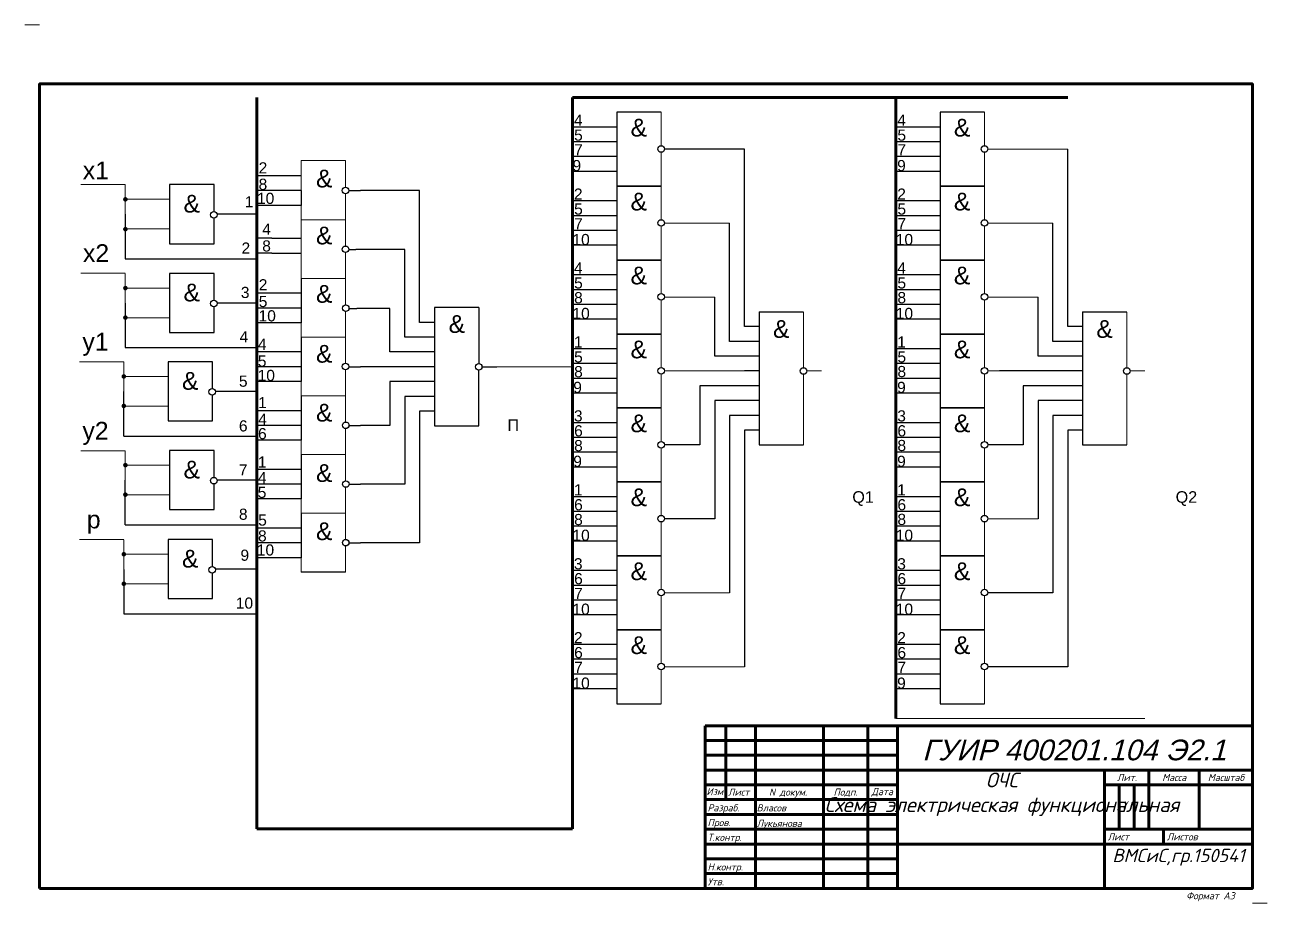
# Model space of a CAD drawing. Header units: millimetres. Extents: x 378 to 3574, y -250 to 1765.
# Drawn here: x 1065 to 1485, y 85 to 382 of the extents above; entities that cross this region are included whole.
import ezdxf
from ezdxf.enums import TextEntityAlignment as Align

# ---------------------------------------------------------------- set-up
doc = ezdxf.new("R2010")
doc.units = ezdxf.units.MM
doc.styles.get("Standard").update_dxf_attribs({"font": 'Arial.ttf'})
doc.styles.add('чер', font='ISOCPEUR.TTF', dxfattribs={"oblique": 15})

msp = doc.modelspace()

# ---------------------------------------------------------------- hatches: boundary and pattern name
at = {"linetype": 'ByBlock', "lineweight": 20, "transparency": 33554551}
h = msp.add_hatch(color=0, dxfattribs=at)
edge = h.paths.add_edge_path()
edge.add_arc((1098.99, 323), 0.773, 0, 360)
at = {"linetype": 'ByBlock', "lineweight": 20}
h = msp.add_hatch(color=0, dxfattribs=at)
edge = h.paths.add_edge_path()
edge.add_arc((1098.99, 312.91), 0.773, 0, 360)
at = {"linetype": 'ByBlock', "lineweight": 20, "transparency": 33554551}
h = msp.add_hatch(color=0, dxfattribs=at)
edge = h.paths.add_edge_path()
edge.add_arc((1098.99, 292.98), 0.773, 0, 360)
h = msp.add_hatch(color=0, dxfattribs=at)
edge = h.paths.add_edge_path()
edge.add_arc((1098.99, 283), 0.773, 0, 360)
h = msp.add_hatch(color=0, dxfattribs=at)
edge = h.paths.add_edge_path()
edge.add_arc((1098.46, 263.11), 0.773, 0, 360)
h = msp.add_hatch(color=0, dxfattribs=at)
edge = h.paths.add_edge_path()
edge.add_arc((1098.46, 253.13), 0.773, 0, 360)
h = msp.add_hatch(color=0, dxfattribs=at)
edge = h.paths.add_edge_path()
edge.add_arc((1098.99, 233.11), 0.773, 0, 360)
h = msp.add_hatch(color=0, dxfattribs=at)
edge = h.paths.add_edge_path()
edge.add_arc((1098.99, 223.13), 0.773, 0, 360)
h = msp.add_hatch(color=0, dxfattribs=at)
edge = h.paths.add_edge_path()
edge.add_arc((1098.46, 202.98), 0.773, 0, 360)
h = msp.add_hatch(color=0, dxfattribs=at)
edge = h.paths.add_edge_path()
edge.add_arc((1098.46, 193), 0.773, 0, 360)

# ---------------------------------------------------------------- linework, layer by layer
at = {"color": 0, "linetype": 'ByBlock', "lineweight": 20, "transparency": 33554551}
for p, q in [((1070, 382), (1065, 382)), ((1280.16, 352.45), (1280.16, 341.06)), ((1389.47, 352.45), (1389.47, 341.06)), ((1158.43, 316.09), (1158.43, 336.09)), ((1158.43, 336.09), (1173.43, 336.09)), ((1173.43, 336.09), (1173.43, 327.07)), ((1280.16, 327.45), (1280.16, 338.89)), ((1389.47, 327.45), (1389.47, 338.89)), ((1417.56, 339.95), (1390.58, 339.95)), ((1088.96, 328), (1083.96, 328)), ((1098.96, 328), (1088.96, 328)), ((1098.96, 318), (1098.96, 328)), ((1113.96, 328), (1113.96, 323)), ((1173.43, 324.84), (1173.43, 316.09)), ((1280.16, 327.45), (1280.16, 316.06)), ((1389.47, 327.45), (1389.47, 316.06)), ((1113.96, 323), (1098.96, 323)), ((1113.96, 323), (1113.96, 313)), ((1158.43, 316.09), (1173.43, 316.09)), ((1158.43, 316.09), (1158.43, 296.23)), ((1173.43, 316.09), (1173.43, 316.09)), ((1173.43, 316.09), (1173.44, 307.21)), ((1113.96, 313), (1098.96, 313)), ((1280.16, 302.45), (1280.16, 313.89)), ((1303.25, 314.95), (1281.27, 314.95)), ((1389.47, 302.45), (1389.47, 313.89)), ((1412.56, 314.95), (1390.58, 314.95)), ((1173.43, 296.23), (1173.43, 304.98)), ((1280.16, 302.45), (1280.16, 291.06)), ((1389.47, 302.45), (1389.47, 291.06)), ((1088.96, 298), (1083.96, 298)), ((1098.96, 298), (1088.96, 298)), ((1098.96, 287.88), (1098.96, 297.88)), ((1113.96, 297.97), (1113.96, 292.97)), ((1158.43, 296.23), (1173.43, 296.23)), ((1173.43, 296.23), (1173.43, 287.3)), ((1113.96, 292.97), (1098.96, 292.97)), ((1113.96, 292.97), (1113.96, 282.97)), ((1298.25, 289.95), (1281.27, 289.95)), ((1407.56, 289.95), (1390.58, 289.95)), ((1280.16, 277.45), (1280.16, 288.89)), ((1389.47, 277.45), (1389.47, 288.89)), ((1113.96, 282.97), (1098.96, 282.97)), ((1173.43, 276.38), (1173.43, 285.08)), ((1328.25, 284.84), (1328.25, 266.07)), ((1437.56, 284.84), (1437.56, 266.07)), ((1158.43, 276.38), (1158.43, 281.23)), ((1280.16, 277.45), (1280.16, 266.06)), ((1389.47, 277.45), (1389.47, 266.06)), ((1173.43, 276.38), (1158.43, 276.38)), ((1173.43, 276.38), (1173.43, 267.61)), ((1088.43, 268), (1083.43, 268)), ((1098.43, 268), (1088.43, 268)), ((1098.43, 258), (1098.43, 268)), ((1113.43, 268.1), (1113.43, 263.1)), ((1173.43, 256.53), (1173.43, 265.38)), ((1224.56, 266.38), (1250.13, 266.38)), ((1308.25, 264.95), (1281.27, 264.95)), ((1308.25, 264.95), (1308.25, 264.95)), ((1329.36, 264.95), (1334.36, 264.95)), ((1394.47, 264.95), (1390.58, 264.95)), ((1438.67, 264.95), (1443.67, 264.95)), ((1113.43, 263.1), (1098.43, 263.1)), ((1113.43, 263.1), (1113.43, 253.1)), ((1158.43, 261.38), (1158.43, 256.53)), ((1280.16, 252.45), (1280.16, 263.89)), ((1328.25, 239.95), (1328.25, 263.84)), ((1389.47, 252.45), (1389.47, 263.89)), ((1437.56, 239.95), (1437.56, 263.84)), ((1158.43, 256.53), (1173.43, 256.53)), ((1173.43, 256.53), (1173.43, 247.69)), ((1113.43, 253.1), (1098.43, 253.1)), ((1280.16, 252.45), (1280.16, 241.06)), ((1389.47, 252.45), (1389.47, 241.06)), ((1173.43, 236.67), (1173.43, 245.46)), ((1158.43, 241.53), (1158.43, 236.67)), ((1088.96, 238), (1083.96, 238)), ((1098.96, 238), (1088.96, 238)), ((1098.96, 228), (1098.96, 238)), ((1113.96, 238.1), (1113.96, 233.1)), ((1158.43, 236.67), (1173.43, 236.67)), ((1173.43, 236.67), (1173.43, 227.83)), ((1280.16, 227.45), (1280.16, 238.89)), ((1389.47, 227.45), (1389.47, 238.89)), ((1113.96, 233.1), (1098.96, 233.1)), ((1113.96, 233.1), (1113.96, 223.1)), ((1280.16, 227.45), (1280.16, 216.06)), ((1389.47, 227.45), (1389.47, 216.06)), ((1113.96, 223.1), (1098.96, 223.1)), ((1173.43, 216.82), (1173.43, 225.61)), ((1158.43, 221.67), (1158.43, 216.82)), ((1158.43, 216.82), (1173.43, 216.82)), ((1173.43, 216.82), (1173.43, 208.02)), ((1407.56, 214.95), (1390.58, 214.95)), ((1280.16, 202.45), (1280.16, 213.89)), ((1389.47, 202.45), (1389.47, 213.89)), ((1088.43, 208), (1083.43, 208)), ((1098.43, 208), (1088.43, 208)), ((1098.43, 197.88), (1098.43, 207.88)), ((1113.43, 207.97), (1113.43, 202.97)), ((1113.43, 202.97), (1098.43, 202.97)), ((1113.43, 202.97), (1113.43, 192.97)), ((1158.43, 201.82), (1158.43, 196.97)), ((1173.43, 196.97), (1173.43, 205.79)), ((1280.16, 202.45), (1280.16, 191.06)), ((1389.47, 202.45), (1389.47, 191.06)), ((1113.43, 192.97), (1098.43, 192.97)), ((1303.25, 189.95), (1281.27, 189.95)), ((1280.16, 177.45), (1280.16, 188.89)), ((1389.47, 177.45), (1389.47, 188.89)), ((1280.16, 177.45), (1280.16, 166.06)), ((1389.47, 177.45), (1389.47, 166.06)), ((1280.16, 152.45), (1280.16, 163.89)), ((1308.25, 164.95), (1281.27, 164.95)), ((1389.47, 152.45), (1389.47, 163.89)), ((1359.44, 147.45), (1443.67, 147.45)), ((1480, 85), (1485, 85))]:
    msp.add_line(p, q, dxfattribs=at)
at = {"color": 0, "linetype": 'ByBlock', "lineweight": 60, "transparency": 33554551}
for p, q in [((1143.43, 355.44), (1143.43, 357.45)), ((1265.28, 357.45), (1250.11, 357.45))]:
    msp.add_line(p, q, dxfattribs=at)
at = {"color": 0, "linetype": 'ByBlock', "lineweight": 60}
for p, q in [((1250.13, 157.45), (1250.11, 357.45)), ((1265.28, 357.45), (1417.56, 357.45)), ((1265.28, 357.45), (1283.57, 357.45)), ((1359.44, 157.45), (1359.42, 357.45)), ((1143.43, 348), (1143.43, 355.44)), ((1143.43, 348), (1143.43, 161.15)), ((1143.43, 161.15), (1143.43, 110.15)), ((1250.14, 110.15), (1250.14, 157.45)), ((1359.44, 157.45), (1359.44, 147.45)), ((1295, 145), (1480, 145)), ((1295, 145), (1295, 90)), ((1302, 120), (1302, 145)), ((1312, 145), (1312, 90)), ((1335, 90), (1335, 145)), ((1350, 145), (1350, 90)), ((1360, 90), (1360, 145)), ((1295, 140), (1360, 140)), ((1360, 135), (1295, 135)), ((1295, 130), (1360, 130)), ((1480, 130), (1360, 130)), ((1430, 130), (1430, 90)), ((1445, 130), (1445, 110)), ((1462, 110), (1462, 130)), ((1360, 125), (1295, 125)), ((1430, 125), (1480, 125)), ((1435, 110), (1435, 125)), ((1440, 125), (1440, 110)), ((1295, 120), (1360, 120)), ((1360, 115), (1295, 115)), ((1143.43, 110.15), (1245.14, 110.15)), ((1245.14, 110.15), (1250.14, 110.15)), ((1295, 110), (1360, 110)), ((1480, 110), (1430, 110)), ((1450, 105), (1450, 110)), ((1360, 105), (1295, 105)), ((1360, 105), (1480, 105)), ((1295, 100), (1360, 100)), ((1360, 95), (1295, 95)), ((1480, 90), (1295, 90))]:
    msp.add_line(p, q, dxfattribs=at)
at = {"color": 0, "linetype": 'ByBlock', "lineweight": -2}
for p, q in [((1393.33, 357.45), (1411.61, 357.45)), ((1265.16, 352.45), (1265.11, 347.45)), ((1265.16, 352.45), (1265.16, 327.45)), ((1280.16, 352.45), (1265.16, 352.45)), ((1374.47, 352.45), (1374.42, 347.45)), ((1374.47, 352.45), (1374.47, 327.45)), ((1389.47, 352.45), (1374.47, 352.45)), ((1265.11, 347.45), (1250.11, 347.45)), ((1265.11, 347.45), (1265.13, 342.45)), ((1265.16, 347.45), (1265.16, 342.45)), ((1374.42, 347.45), (1359.42, 347.45)), ((1374.42, 347.45), (1374.44, 342.45)), ((1374.47, 347.45), (1374.47, 342.45)), ((1265.13, 342.45), (1250.13, 342.45)), ((1265.13, 342.45), (1265.13, 337.45)), ((1265.16, 342.45), (1265.16, 337.45)), ((1374.44, 342.45), (1359.44, 342.45)), ((1374.44, 342.45), (1374.44, 337.45)), ((1374.47, 342.45), (1374.47, 337.45)), ((1265.13, 337.45), (1250.13, 337.45)), ((1265.13, 337.45), (1265.13, 332.45)), ((1265.16, 337.45), (1265.16, 332.45)), ((1308.25, 339.95), (1281.27, 339.95)), ((1308.25, 279.95), (1308.25, 339.95)), ((1374.44, 337.45), (1359.44, 337.45)), ((1374.44, 337.45), (1374.44, 332.45)), ((1374.47, 337.45), (1374.47, 332.45)), ((1417.56, 279.95), (1417.56, 339.95)), ((1265.13, 332.45), (1250.13, 332.45)), ((1374.44, 332.45), (1359.44, 332.45)), ((1158.43, 330.94), (1143.43, 330.94)), ((1148.51, 325.94), (1143.43, 325.94)), ((1158.43, 325.94), (1148.51, 325.94)), ((1158.43, 325.94), (1158.43, 320.94)), ((1174.55, 325.94), (1178.43, 325.94)), ((1198.44, 325.94), (1178.43, 325.94)), ((1198.44, 281.38), (1198.44, 325.94)), ((1265.16, 327.45), (1265.11, 322.45)), ((1265.16, 327.45), (1280.16, 327.45)), ((1280.16, 327.45), (1265.16, 327.45)), ((1265.16, 327.45), (1265.16, 302.45)), ((1280.16, 327.45), (1265.16, 327.45)), ((1374.47, 327.45), (1374.42, 322.45)), ((1374.47, 327.45), (1389.47, 327.45)), ((1389.47, 327.45), (1374.47, 327.45)), ((1374.47, 327.45), (1374.47, 302.45)), ((1389.47, 327.45), (1374.47, 327.45)), ((1148.51, 320.94), (1143.43, 320.94)), ((1158.43, 320.94), (1148.51, 320.94)), ((1265.11, 322.45), (1250.11, 322.45)), ((1265.11, 322.45), (1265.13, 317.45)), ((1265.16, 322.45), (1265.16, 317.45)), ((1374.42, 322.45), (1359.42, 322.45)), ((1374.42, 322.45), (1374.44, 317.45)), ((1374.47, 322.45), (1374.47, 317.45)), ((1130.13, 318.04), (1143.43, 318.04)), ((1265.13, 317.45), (1250.13, 317.45)), ((1265.13, 317.45), (1265.13, 312.45)), ((1265.16, 317.45), (1265.16, 312.45)), ((1374.44, 317.45), (1359.44, 317.45)), ((1374.44, 317.45), (1374.44, 312.45)), ((1374.47, 317.45), (1374.47, 312.45)), ((1265.13, 312.45), (1250.13, 312.45)), ((1265.13, 312.45), (1265.13, 307.45)), ((1265.16, 312.45), (1265.16, 307.45)), ((1303.25, 274.95), (1303.25, 314.95)), ((1374.44, 312.45), (1359.44, 312.45)), ((1374.44, 312.45), (1374.44, 307.45)), ((1374.47, 312.45), (1374.47, 307.45)), ((1412.56, 274.95), (1412.56, 314.95)), ((1148.51, 309.83), (1143.43, 309.83)), ((1265.13, 307.45), (1250.13, 307.45)), ((1374.44, 307.45), (1359.44, 307.45)), ((1098.96, 302.88), (1143.43, 302.88)), ((1148.51, 304.83), (1143.43, 304.83)), ((1174.55, 306.03), (1176.93, 306.03)), ((1193.44, 306.03), (1176.93, 306.03)), ((1193.44, 276.38), (1193.44, 306.03)), ((1265.16, 302.45), (1265.11, 297.45)), ((1265.16, 302.45), (1280.16, 302.45)), ((1280.16, 302.45), (1265.16, 302.45)), ((1265.16, 302.45), (1265.16, 277.45)), ((1280.16, 302.45), (1265.16, 302.45)), ((1374.47, 302.45), (1374.42, 297.45)), ((1374.47, 302.45), (1389.47, 302.45)), ((1389.47, 302.45), (1374.47, 302.45)), ((1374.47, 302.45), (1374.47, 277.45)), ((1389.47, 302.45), (1374.47, 302.45)), ((1158.43, 296.23), (1158.43, 291.23)), ((1265.11, 297.45), (1250.11, 297.45)), ((1265.11, 297.45), (1265.13, 292.45)), ((1265.16, 297.45), (1265.16, 292.45)), ((1374.42, 297.45), (1359.42, 297.45)), ((1374.42, 297.45), (1374.44, 292.45)), ((1374.47, 297.45), (1374.47, 292.45)), ((1148.51, 291.23), (1143.43, 291.23)), ((1158.43, 291.23), (1148.51, 291.23)), ((1158.43, 291.23), (1158.43, 286.23)), ((1158.43, 291.23), (1158.43, 286.23)), ((1265.13, 292.45), (1250.13, 292.45)), ((1265.13, 292.45), (1265.13, 287.45)), ((1265.16, 292.45), (1265.16, 287.45)), ((1298.25, 269.95), (1298.25, 289.95)), ((1374.44, 292.45), (1359.44, 292.45)), ((1374.44, 292.45), (1374.44, 287.45)), ((1374.47, 292.45), (1374.47, 287.45)), ((1407.56, 269.95), (1407.56, 289.95)), ((1148.51, 286.23), (1143.43, 286.23)), ((1158.43, 286.23), (1148.51, 286.23)), ((1158.43, 286.23), (1158.43, 281.23)), ((1174.59, 286.1), (1177.28, 286.1)), ((1188.44, 286.1), (1177.28, 286.1)), ((1188.44, 271.38), (1188.44, 286.1)), ((1203.44, 286.38), (1203.44, 246.38)), ((1218.44, 286.38), (1203.44, 286.38)), ((1203.44, 286.38), (1203.44, 281.38)), ((1218.44, 286.38), (1218.44, 267.5)), ((1265.13, 287.45), (1250.13, 287.45)), ((1265.13, 287.45), (1265.13, 282.45)), ((1265.16, 287.45), (1265.16, 282.45)), ((1374.44, 287.45), (1359.44, 287.45)), ((1374.44, 287.45), (1374.44, 282.45)), ((1374.47, 287.45), (1374.47, 282.45)), ((1265.13, 282.45), (1250.13, 282.45)), ((1313.25, 284.95), (1313.25, 239.95)), ((1313.25, 284.95), (1313.25, 279.95)), ((1328.25, 284.84), (1313.25, 284.84)), ((1374.44, 282.45), (1359.44, 282.45)), ((1422.56, 284.95), (1422.56, 239.95)), ((1422.56, 284.95), (1422.56, 279.95)), ((1437.56, 284.84), (1422.56, 284.84)), ((1148.51, 281.23), (1143.43, 281.23)), ((1158.43, 281.23), (1148.51, 281.23)), ((1203.44, 281.38), (1198.44, 281.38)), ((1203.44, 281.38), (1203.44, 276.38)), ((1265.16, 277.45), (1265.11, 272.45)), ((1265.16, 277.45), (1280.16, 277.45)), ((1280.16, 277.45), (1265.16, 277.45)), ((1265.16, 277.45), (1265.16, 252.45)), ((1280.16, 277.45), (1265.16, 277.45)), ((1313.25, 279.95), (1308.25, 279.95)), ((1313.25, 279.95), (1313.25, 274.95)), ((1374.47, 277.45), (1374.42, 272.45)), ((1374.47, 277.45), (1389.47, 277.45)), ((1389.47, 277.45), (1374.47, 277.45)), ((1374.47, 277.45), (1374.47, 252.45)), ((1389.47, 277.45), (1374.47, 277.45)), ((1422.56, 279.95), (1417.56, 279.95)), ((1422.56, 279.95), (1422.56, 274.95)), ((1158.43, 276.38), (1158.43, 271.38)), ((1198.44, 276.38), (1193.44, 276.38)), ((1203.44, 276.38), (1198.44, 276.38)), ((1203.44, 276.38), (1203.44, 271.38)), ((1308.25, 274.95), (1303.25, 274.95)), ((1313.25, 274.95), (1308.25, 274.95)), ((1313.25, 274.95), (1313.25, 269.95)), ((1417.56, 274.95), (1412.56, 274.95)), ((1422.56, 274.95), (1417.56, 274.95)), ((1422.56, 274.95), (1422.56, 269.95)), ((1098.96, 272.88), (1143.43, 272.88)), ((1148.51, 271.39), (1143.43, 271.39)), ((1158.43, 271.38), (1148.51, 271.39)), ((1158.43, 271.38), (1158.43, 266.38)), ((1198.44, 271.38), (1188.44, 271.38)), ((1203.44, 271.38), (1198.44, 271.38)), ((1203.44, 271.38), (1203.44, 266.38)), ((1265.11, 272.45), (1250.11, 272.45)), ((1265.11, 272.45), (1265.13, 267.45)), ((1265.16, 272.45), (1265.16, 267.45)), ((1308.25, 269.95), (1298.25, 269.95)), ((1313.25, 269.95), (1308.25, 269.95)), ((1313.25, 269.95), (1313.25, 264.95)), ((1313.25, 269.95), (1313.25, 264.95)), ((1374.42, 272.45), (1359.42, 272.45)), ((1374.42, 272.45), (1374.44, 267.45)), ((1374.47, 272.45), (1374.47, 267.45)), ((1417.56, 269.95), (1407.56, 269.95)), ((1422.56, 269.95), (1417.56, 269.95)), ((1422.56, 269.95), (1422.56, 264.95)), ((1422.56, 269.95), (1422.56, 264.95)), ((1148.51, 266.38), (1143.43, 266.38)), ((1158.43, 266.38), (1148.51, 266.38)), ((1158.43, 266.38), (1158.43, 261.38)), ((1174.54, 266.38), (1178.43, 266.38)), ((1198.43, 266.38), (1178.43, 266.38)), ((1203.44, 266.38), (1198.43, 266.38)), ((1203.44, 266.38), (1203.44, 261.38)), ((1203.44, 266.38), (1203.44, 266.38)), ((1203.44, 266.38), (1203.44, 261.38)), ((1218.44, 246.38), (1218.44, 265.27)), ((1219.56, 266.38), (1224.56, 266.38)), ((1265.13, 267.45), (1250.13, 267.45)), ((1265.13, 267.45), (1265.13, 262.45)), ((1265.16, 267.45), (1265.16, 262.45)), ((1313.25, 264.95), (1308.25, 264.95)), ((1313.25, 264.95), (1313.25, 259.95)), ((1374.44, 267.45), (1359.44, 267.45)), ((1374.44, 267.45), (1374.44, 262.45)), ((1374.47, 267.45), (1374.47, 262.45)), ((1417.56, 264.95), (1394.47, 264.95)), ((1422.56, 264.95), (1417.56, 264.95)), ((1422.56, 264.95), (1422.56, 259.95)), ((1148.51, 261.38), (1143.43, 261.38)), ((1158.43, 261.38), (1148.51, 261.38)), ((1198.44, 261.38), (1188.44, 261.38)), ((1188.44, 261.38), (1188.44, 246.53)), ((1203.44, 261.38), (1198.44, 261.38)), ((1203.44, 261.38), (1203.44, 256.38)), ((1265.13, 262.45), (1250.13, 262.45)), ((1265.13, 262.45), (1265.13, 257.45)), ((1265.16, 262.45), (1265.16, 257.45)), ((1374.44, 262.45), (1359.44, 262.45)), ((1374.44, 262.45), (1374.44, 257.45)), ((1374.47, 262.45), (1374.47, 257.45)), ((1158.43, 256.53), (1158.43, 251.53)), ((1198.44, 256.38), (1193.44, 256.38)), ((1193.44, 256.38), (1193.44, 226.67)), ((1203.44, 256.38), (1198.44, 256.38)), ((1203.44, 256.38), (1203.44, 251.38)), ((1265.13, 257.45), (1250.13, 257.45)), ((1308.25, 259.95), (1293.25, 259.95)), ((1293.25, 259.95), (1293.25, 239.95)), ((1313.25, 259.95), (1308.25, 259.95)), ((1313.25, 259.95), (1313.25, 254.95)), ((1313.25, 259.95), (1313.25, 254.95)), ((1374.44, 257.45), (1359.44, 257.45)), ((1417.56, 259.95), (1402.56, 259.95)), ((1402.56, 259.95), (1402.56, 239.95)), ((1422.56, 259.95), (1417.56, 259.95)), ((1422.56, 259.95), (1422.56, 254.95)), ((1422.56, 259.95), (1422.56, 254.95)), ((1265.16, 252.45), (1265.11, 247.45)), ((1265.16, 252.45), (1280.16, 252.45)), ((1280.16, 252.45), (1265.16, 252.45)), ((1265.16, 252.45), (1265.16, 227.45)), ((1280.16, 252.45), (1265.16, 252.45)), ((1308.25, 254.95), (1298.25, 254.95)), ((1298.25, 254.95), (1298.25, 214.95)), ((1313.25, 254.95), (1308.25, 254.95)), ((1313.25, 254.95), (1313.25, 249.95)), ((1374.47, 252.45), (1374.42, 247.45)), ((1374.47, 252.45), (1389.47, 252.45)), ((1389.47, 252.45), (1374.47, 252.45)), ((1374.47, 252.45), (1374.47, 227.45)), ((1389.47, 252.45), (1374.47, 252.45)), ((1417.56, 254.95), (1407.56, 254.95)), ((1407.56, 254.95), (1407.56, 214.95)), ((1422.56, 254.95), (1417.56, 254.95)), ((1422.56, 254.95), (1422.56, 249.95)), ((1148.51, 251.53), (1143.43, 251.53)), ((1158.43, 251.53), (1148.51, 251.53)), ((1158.43, 251.53), (1158.43, 246.53)), ((1203.44, 251.38), (1198.44, 251.38)), ((1198.44, 251.38), (1198.44, 206.82)), ((1308.25, 249.95), (1303.25, 249.95)), ((1303.25, 249.95), (1303.25, 189.95)), ((1313.25, 249.95), (1308.25, 249.95)), ((1313.25, 249.95), (1313.25, 244.95)), ((1417.56, 249.95), (1412.56, 249.95)), ((1412.56, 249.95), (1412.56, 189.95)), ((1422.56, 249.95), (1417.56, 249.95)), ((1422.56, 249.95), (1422.56, 244.95)), ((1148.51, 246.53), (1143.43, 246.53)), ((1158.43, 246.53), (1148.51, 246.53)), ((1158.43, 246.53), (1158.43, 241.53)), ((1158.43, 246.53), (1158.43, 241.53)), ((1174.59, 246.53), (1178.43, 246.53)), ((1188.44, 246.53), (1178.43, 246.53)), ((1203.44, 246.38), (1218.44, 246.38)), ((1265.11, 247.45), (1250.11, 247.45)), ((1265.11, 247.45), (1265.13, 242.45)), ((1265.16, 247.45), (1265.16, 242.45)), ((1313.25, 244.95), (1308.25, 244.95)), ((1308.25, 244.95), (1308.25, 164.95)), ((1313.25, 244.95), (1313.25, 239.95)), ((1374.42, 247.45), (1359.42, 247.45)), ((1374.42, 247.45), (1374.44, 242.45)), ((1374.47, 247.45), (1374.47, 242.45)), ((1422.56, 244.95), (1417.56, 244.95)), ((1417.56, 244.95), (1417.56, 164.95)), ((1422.56, 244.95), (1422.56, 239.95)), ((1098.43, 242.88), (1143.43, 242.88)), ((1148.51, 241.53), (1143.43, 241.53)), ((1158.43, 241.53), (1148.51, 241.53)), ((1265.13, 242.45), (1250.13, 242.45)), ((1265.13, 242.45), (1265.13, 237.45)), ((1265.16, 242.45), (1265.16, 237.45)), ((1293.25, 239.95), (1281.27, 239.95)), ((1313.25, 239.95), (1328.25, 239.95)), ((1374.44, 242.45), (1359.44, 242.45)), ((1374.44, 242.45), (1374.44, 237.45)), ((1374.47, 242.45), (1374.47, 237.45)), ((1402.56, 239.95), (1390.58, 239.95)), ((1422.56, 239.95), (1437.56, 239.95)), ((1158.43, 236.67), (1158.43, 231.67)), ((1265.13, 237.45), (1250.13, 237.45)), ((1265.13, 237.45), (1265.13, 232.45)), ((1265.16, 237.45), (1265.16, 232.45)), ((1374.44, 237.45), (1359.44, 237.45)), ((1374.44, 237.45), (1374.44, 232.45)), ((1374.47, 237.45), (1374.47, 232.45)), ((1148.51, 231.67), (1143.43, 231.67)), ((1158.43, 231.67), (1148.51, 231.67)), ((1158.43, 231.67), (1158.43, 226.67)), ((1265.13, 232.45), (1250.13, 232.45)), ((1374.44, 232.45), (1359.44, 232.45)), ((1265.16, 227.45), (1265.11, 222.45)), ((1265.16, 227.45), (1280.16, 227.45)), ((1280.16, 227.45), (1265.16, 227.45)), ((1265.16, 227.45), (1265.16, 202.45)), ((1280.16, 227.45), (1265.16, 227.45)), ((1374.47, 227.45), (1374.42, 222.45)), ((1374.47, 227.45), (1389.47, 227.45)), ((1389.47, 227.45), (1374.47, 227.45)), ((1374.47, 227.45), (1374.47, 202.45)), ((1389.47, 227.45), (1374.47, 227.45)), ((1148.51, 226.67), (1143.43, 226.67)), ((1158.43, 226.67), (1148.51, 226.67)), ((1158.43, 226.67), (1158.43, 221.67)), ((1174.61, 226.67), (1178.43, 226.67)), ((1193.44, 226.67), (1178.43, 226.67)), ((1148.51, 221.67), (1143.43, 221.67)), ((1158.43, 221.67), (1148.51, 221.67)), ((1265.11, 222.45), (1250.11, 222.45)), ((1265.11, 222.45), (1265.13, 217.45)), ((1265.16, 222.45), (1265.16, 217.45)), ((1374.42, 222.45), (1359.42, 222.45)), ((1374.42, 222.45), (1374.44, 217.45)), ((1374.47, 222.45), (1374.47, 217.45)), ((1158.43, 216.82), (1158.43, 211.82)), ((1265.13, 217.45), (1250.13, 217.45)), ((1265.13, 217.45), (1265.13, 212.45)), ((1265.16, 217.45), (1265.16, 212.45)), ((1298.25, 214.95), (1281.27, 214.95)), ((1374.44, 217.45), (1359.44, 217.45)), ((1374.44, 217.45), (1374.44, 212.45)), ((1374.47, 217.45), (1374.47, 212.45)), ((1098.96, 212.88), (1143.43, 212.88)), ((1148.51, 211.82), (1143.43, 211.82)), ((1158.43, 211.82), (1148.51, 211.82)), ((1158.43, 211.82), (1158.43, 206.82)), ((1265.13, 212.45), (1250.13, 212.45)), ((1265.13, 212.45), (1265.13, 207.45)), ((1265.16, 212.45), (1265.16, 207.45)), ((1374.44, 212.45), (1359.44, 212.45)), ((1374.44, 212.45), (1374.44, 207.45)), ((1374.47, 212.45), (1374.47, 207.45)), ((1148.51, 206.82), (1143.43, 206.82)), ((1158.43, 206.82), (1148.51, 206.82)), ((1158.43, 206.82), (1158.43, 201.82)), ((1174.59, 206.82), (1178.43, 206.82)), ((1198.44, 206.82), (1178.43, 206.82)), ((1265.13, 207.45), (1250.13, 207.45)), ((1374.44, 207.45), (1359.44, 207.45)), ((1148.51, 201.82), (1143.43, 201.82)), ((1158.43, 201.82), (1148.51, 201.82)), ((1265.16, 202.45), (1265.11, 197.45)), ((1265.16, 202.45), (1280.16, 202.45)), ((1280.16, 202.45), (1265.16, 202.45)), ((1265.16, 202.45), (1265.16, 177.45)), ((1280.16, 202.45), (1265.16, 202.45)), ((1374.47, 202.45), (1374.42, 197.45)), ((1374.47, 202.45), (1389.47, 202.45)), ((1389.47, 202.45), (1374.47, 202.45)), ((1374.47, 202.45), (1374.47, 177.45)), ((1389.47, 202.45), (1374.47, 202.45)), ((1265.11, 197.45), (1250.11, 197.45)), ((1265.11, 197.45), (1265.13, 192.45)), ((1265.16, 197.45), (1265.16, 192.45)), ((1374.42, 197.45), (1359.42, 197.45)), ((1374.42, 197.45), (1374.44, 192.45)), ((1374.47, 197.45), (1374.47, 192.45)), ((1173.43, 196.97), (1158.43, 196.97)), ((1265.13, 192.45), (1250.13, 192.45)), ((1265.13, 192.45), (1265.13, 187.45)), ((1265.16, 192.45), (1265.16, 187.45)), ((1374.44, 192.45), (1359.44, 192.45)), ((1374.44, 192.45), (1374.44, 187.45)), ((1374.47, 192.45), (1374.47, 187.45)), ((1412.56, 189.95), (1390.58, 189.95)), ((1265.13, 187.45), (1250.13, 187.45)), ((1265.16, 187.45), (1265.16, 182.45)), ((1374.44, 187.45), (1359.44, 187.45)), ((1374.47, 187.45), (1374.47, 182.45)), ((1098.43, 182.88), (1143.43, 182.88)), ((1265.13, 182.45), (1250.13, 182.45)), ((1374.44, 182.45), (1359.44, 182.45)), ((1265.16, 177.45), (1265.11, 172.45)), ((1265.16, 177.45), (1280.16, 177.45)), ((1280.16, 177.45), (1265.16, 177.45)), ((1265.16, 177.45), (1265.16, 152.45)), ((1280.16, 177.45), (1265.16, 177.45)), ((1374.47, 177.45), (1374.42, 172.45)), ((1374.47, 177.45), (1389.47, 177.45)), ((1389.47, 177.45), (1374.47, 177.45)), ((1374.47, 177.45), (1374.47, 152.45)), ((1389.47, 177.45), (1374.47, 177.45)), ((1265.11, 172.45), (1250.11, 172.45)), ((1265.11, 172.45), (1265.13, 167.45)), ((1265.16, 172.45), (1265.16, 167.45)), ((1374.42, 172.45), (1359.42, 172.45)), ((1374.42, 172.45), (1374.44, 167.45)), ((1374.47, 172.45), (1374.47, 167.45)), ((1265.13, 167.45), (1250.13, 167.45)), ((1265.13, 167.45), (1265.13, 162.45)), ((1265.16, 167.45), (1265.16, 162.45)), ((1374.44, 167.45), (1359.44, 167.45)), ((1374.44, 167.45), (1374.44, 162.45)), ((1374.47, 167.45), (1374.47, 162.45)), ((1417.56, 164.95), (1390.58, 164.95)), ((1265.13, 162.45), (1250.13, 162.45)), ((1265.13, 162.45), (1265.13, 157.45)), ((1265.16, 162.45), (1265.16, 157.45)), ((1374.44, 162.45), (1359.44, 162.45)), ((1374.44, 162.45), (1374.44, 157.45)), ((1374.47, 162.45), (1374.47, 157.45)), ((1265.13, 157.45), (1250.13, 157.45)), ((1374.44, 157.45), (1359.44, 157.45)), ((1265.16, 152.45), (1280.16, 152.45)), ((1374.47, 152.45), (1389.47, 152.45))]:
    msp.add_line(p, q, dxfattribs=at)
at = {"color": 0, "linetype": 'ByBlock'}
for p, q in [((1128.96, 328), (1113.96, 328)), ((1113.96, 328), (1113.96, 318)), ((1128.96, 318.89), (1128.96, 328)), ((1098.96, 318), (1098.96, 302.88)), ((1113.96, 318), (1113.96, 308)), ((1128.96, 308), (1128.96, 316.66)), ((1113.96, 308), (1128.96, 308)), ((1148.51, 309.83), (1158.37, 309.83)), ((1148.51, 304.83), (1158.37, 304.83)), ((1098.96, 287.88), (1098.96, 272.88)), ((1098.43, 242.88), (1098.43, 258)), ((1098.96, 212.88), (1098.96, 228)), ((1098.43, 197.88), (1098.43, 182.88))]:
    msp.add_line(p, q, dxfattribs=at)
at = {"color": 0, "linetype": 'ByBlock', "transparency": 33554551}
for p, q in [((1128.96, 297.97), (1113.96, 297.97)), ((1113.96, 297.97), (1113.96, 287.97)), ((1128.96, 288.86), (1128.96, 297.97)), ((1113.96, 287.97), (1113.96, 277.97)), ((1128.96, 277.97), (1128.96, 286.63)), ((1113.96, 277.97), (1128.96, 277.97)), ((1128.43, 268.1), (1113.43, 268.1)), ((1113.43, 268.1), (1113.43, 258.1)), ((1128.43, 258.98), (1128.43, 268.1)), ((1113.43, 258.1), (1113.43, 248.1)), ((1128.43, 248.1), (1128.43, 256.76)), ((1113.43, 248.1), (1128.43, 248.1)), ((1128.96, 238.1), (1113.96, 238.1)), ((1113.96, 238.1), (1113.96, 228.1)), ((1128.96, 228.98), (1128.96, 238.1)), ((1113.96, 228.1), (1113.96, 218.1)), ((1128.96, 218.1), (1128.96, 226.76)), ((1113.96, 218.1), (1128.96, 218.1)), ((1128.43, 207.97), (1113.43, 207.97)), ((1113.43, 207.97), (1113.43, 197.97)), ((1128.43, 198.86), (1128.43, 207.97)), ((1113.43, 197.97), (1113.43, 187.97)), ((1128.43, 187.97), (1128.43, 196.63)), ((1113.43, 187.97), (1128.43, 187.97))]:
    msp.add_line(p, q, dxfattribs=at)
at = {"color": 0, "linetype": 'ByBlock', "lineweight": -2, "transparency": 33554551}
for p, q in [((1130.13, 288.01), (1143.43, 288.01)), ((1129.6, 258.13), (1142.9, 258.13)), ((1130.13, 228.13), (1143.43, 228.13)), ((1129.6, 198.01), (1142.9, 198.01))]:
    msp.add_line(p, q, dxfattribs=at)
at = {"color": 0, "linetype": 'ByBlock', "lineweight": 60, "transparency": 33554551}
msp.add_lwpolyline([(1070, 90), (1480, 90), (1480, 362), (1070, 362)], close=True, dxfattribs=at)
at = {"color": 0, "linetype": 'ByBlock', "transparency": 33554551}
for centre in [(1280.16, 340.01), (1389.47, 340.01), (1173.44, 325.95), (1280.16, 315.01), (1389.47, 315.01), (1173.44, 306.1), (1280.16, 290.01), (1389.47, 290.01), (1128.89, 287.75), (1173.48, 286.19), (1173.43, 266.5), (1280.16, 265.01), (1328.25, 264.95), (1389.47, 265.01), (1437.56, 264.95), (1128.36, 257.87), (1173.48, 246.58), (1280.16, 240.01), (1389.47, 240.01), (1128.89, 227.87), (1173.5, 226.72), (1280.16, 215.01), (1389.47, 215.01), (1173.48, 206.9), (1128.36, 197.75), (1280.16, 190.01), (1389.47, 190.01), (1280.16, 165.01), (1389.47, 165.01)]:
    msp.add_circle(centre, 1.11, dxfattribs=at)
at = {"color": 0, "linetype": 'ByBlock'}
for centre in [(1128.89, 317.77), (1218.44, 266.38)]:
    msp.add_circle(centre, 1.11, dxfattribs=at)

# ---------------------------------------------------------------- texts
for s, height, p in [('4', 3.77, (1250.63, 347.88)), ('&', 6, (1269.77, 344.24)), ('4', 3.77, (1359.94, 347.88)), ('&', 6, (1379.08, 344.24)), ('5', 3.77, (1250.69, 342.84)), ('5', 3.77, (1360, 342.84)), ('7', 3.77, (1250.69, 337.84)), ('7', 3.77, (1360, 337.88)), ('9', 3.77, (1250.13, 332.52)), ('9', 3.77, (1359.89, 332.52)), ('x1', 6, (1084.59, 329.77)), ('2', 3.77, (1144.03, 331.76)), ('&', 6, (1163.43, 327.03)), ('8', 3.77, (1144.03, 326.2)), ('1', 3.77, (1139.38, 320.29)), ('10', 3.767, (1143.48, 321.44)), ('2', 3.77, (1250.63, 322.88)), ('&', 6, (1269.77, 319.24)), ('2', 3.77, (1359.94, 322.88)), ('&', 6, (1379.08, 319.24)), ('5', 3.77, (1250.69, 317.84)), ('5', 3.77, (1360, 317.84)), ('7', 3.77, (1250.69, 312.84)), ('7', 3.77, (1360, 312.88)), ('4', 3.77, (1145.25, 311.01)), ('&', 6, (1163.43, 307.77)), ('10', 3.767, (1250.13, 307.52)), ('10', 3.767, (1359.44, 307.52)), ('x2', 6, (1084.65, 301.82)), ('2', 3.77, (1138.26, 304.63)), ('8', 3.77, (1145.25, 305.36)), ('4', 3.77, (1250.63, 297.88)), ('&', 6, (1269.77, 294.24)), ('4', 3.77, (1359.94, 297.88)), ('&', 6, (1379.08, 294.24)), ('2', 3.77, (1144.07, 292.22)), ('&', 6, (1163.43, 288.03)), ('5', 3.77, (1250.69, 292.84)), ('5', 3.77, (1360, 292.84)), ('3', 3.77, (1138.03, 289.63)), ('5', 3.77, (1144.07, 286.57)), ('8', 3.77, (1250.69, 287.84)), ('8', 3.77, (1360, 287.88)), ('10', 3.767, (1250.13, 282.52)), ('10', 3.767, (1359.44, 282.52)), ('10', 3.767, (1144.01, 281.72)), ('&', 6, (1208.27, 277.84)), ('&', 6, (1317.94, 276.16)), ('&', 6, (1427.25, 276.16)), ('y1', 6, (1084.46, 271.87)), ('4', 3.77, (1137.59, 274.63)), ('4', 3.77, (1143.76, 272.07)), ('&', 6, (1163.43, 267.77)), ('1', 3.77, (1250.63, 272.88)), ('&', 6, (1269.77, 269.24)), ('1', 3.77, (1359.94, 272.88)), ('&', 6, (1379.08, 269.24)), ('5', 3.77, (1143.76, 266.42, 18.41)), ('5', 3.77, (1250.69, 267.84)), ('5', 3.77, (1360, 267.84)), ('10', 3.767, (1143.7, 261.57, 18.41)), ('8', 3.77, (1250.69, 262.84)), ('8', 3.77, (1360, 262.88)), ('5', 3.77, (1137.37, 259.63)), ('9', 3.77, (1250.4, 257.52)), ('9', 3.77, (1359.89, 257.52)), ('1', 3.77, (1143.89, 252.38)), ('&', 6, (1163.43, 247.86)), ('y2', 6, (1084.46, 241.75)), ('6', 3.77, (1137.37, 244.5)), ('4', 3.77, (1143.89, 246.73)), ('П', 3.91, (1228.13, 244.67, 1324.17)), ('3', 3.77, (1250.63, 247.88)), ('&', 6, (1269.77, 244.24)), ('3', 3.77, (1359.94, 247.88)), ('&', 6, (1379.08, 244.24)), ('6', 3.77, (1143.83, 241.88)), ('6', 3.77, (1250.69, 242.84)), ('6', 3.77, (1360, 242.84)), ('8', 3.77, (1250.69, 237.84)), ('8', 3.77, (1360, 237.88)), ('1', 3.77, (1143.79, 232.29)), ('9', 3.77, (1250.4, 232.52)), ('9', 3.77, (1359.89, 232.52)), ('7', 3.77, (1137.37, 229.63)), ('&', 6, (1163.43, 227.44)), ('4', 3.77, (1143.79, 226.97)), ('5', 3.77, (1143.73, 222.03)), ('1', 3.77, (1250.63, 222.88)), ('&', 6, (1269.77, 219.24)), ('1', 3.77, (1359.94, 222.88)), ('&', 6, (1379.08, 219.24)), ('8', 3.77, (1137.37, 214.63)), ('6', 3.77, (1250.69, 217.84)), ('6', 3.77, (1360, 217.84)), ('p', 6, (1085.95, 211.73)), ('5', 3.77, (1143.89, 212.66)), ('8', 3.77, (1250.69, 212.84)), ('8', 3.77, (1360, 212.88)), ('8', 3.77, (1143.83, 207.3)), ('&', 6, (1163.43, 207.77)), ('10', 3.767, (1250.13, 207.52)), ('10', 3.767, (1359.44, 207.52)), ('10', 3.767, (1143.43, 202.55)), ('9', 3.77, (1137.89, 200.77)), ('3', 3.77, (1250.63, 197.88)), ('3', 3.77, (1359.94, 197.88)), ('&', 6, (1269.77, 194.24)), ('&', 6, (1379.08, 194.24)), ('6', 3.77, (1250.69, 192.84)), ('6', 3.77, (1360, 192.84)), ('7', 3.77, (1250.69, 187.84)), ('7', 3.77, (1360, 187.88)), ('10', 3.767, (1136.32, 184.58)), ('10', 3.767, (1250.13, 182.52)), ('10', 3.767, (1359.44, 182.52)), ('2', 3.77, (1250.63, 172.88)), ('2', 3.77, (1359.94, 172.88)), ('&', 6, (1269.77, 169.24)), ('&', 6, (1379.08, 169.24)), ('6', 3.77, (1250.69, 167.84)), ('6', 3.77, (1360, 167.84)), ('7', 3.77, (1250.69, 162.84)), ('7', 3.77, (1360, 162.88)), ('10', 3.767, (1250.13, 157.52)), ('9', 3.77, (1359.89, 157.52))]:
    msp.add_text(s, height=height, dxfattribs=at).set_placement(p)
at = {"color": 0, "linetype": 'ByBlock', "transparency": 33554551}
for s, height, p in [('&', 6, (1118.64, 318.52)), ('&', 6, (1118.64, 288.49)), ('&', 6, (1118.12, 258.61)), ('&', 6, (1118.64, 228.61)), ('Q1', 3.911, (1344.75, 220.39, 2648.34)), ('Q2', 3.911, (1454.06, 220.39, 2648.34)), ('&', 6, (1118.12, 198.49))]:
    msp.add_text(s, height=height, dxfattribs=at).set_placement(p)
at = {"color": 0, "linetype": 'ByBlock', "style": 'чер', "oblique": 15}
for s, p in [('Лит.', (1437.59, 126.31)), ('Масса', (1453.59, 126.31)), ('Масштаб', (1471.09, 126.31)), ('N докум.', (1323.02, 121.36)), ('Подп.', (1342.47, 121.36)), ('Дата', (1354.86, 121.51))]:
    msp.add_text(s, height=2.4, dxfattribs=at).set_placement(p, align=Align.CENTER)
for s, p in [('Изм', (1295.44, 121.51)), ('Лист', (1302.73, 121.36)), ('Разраб.', (1295.81, 116.04)), ('У', (1436.2, 117.08)), ('Пров.', (1295.81, 111.04)), ('Т.контр.', (1295.81, 106.04)), ('Листов', (1451.07, 106.24)), ('Н.контр.', (1295.81, 96.04)), ('Утв.', (1295.81, 91.04)), ('Формат А3', (1457.62, 86.31))]:
    msp.add_text(s, height=2.4, dxfattribs=at).set_placement(p)
at = {"color": 0, "linetype": 'ByBlock', "lineweight": -2, "style": 'чер', "oblique": 15}
for s, p in [('Власов', (1312.41, 116)), ('Лукьянова', (1312.41, 110.79))]:
    msp.add_text(s, height=2.4, dxfattribs=at).set_placement(p)
at = {"color": 0, "linetype": 'ByBlock', "lineweight": 60, "style": 'чер', "oblique": 15}
msp.add_text('Лист', height=2.4, dxfattribs=at).set_placement((1431.07, 106.24))
at = {"color": 0, "linetype": 'ByBlock', "transparency": 33554551, "width": 118.3742, "attachment_point": 1, "style": 'чер'}
for s, insert, char_height in [('\\pxt10;{\\fArial|b0|i0|c204|p34;ГУИР 400201.104 Э2.1}', (1368.4, 140.3), 7), ('\\pxqc,t10;ОЧС \\PСхема электрическая функциональная', (1336.16, 129.16), 5)]:
    msp.add_mtext(s, dxfattribs=dict(at, insert=insert, char_height=char_height))
at = {"color": 0, "linetype": 'ByBlock', "lineweight": -2, "insert": (1432.68, 103.38), "char_height": 8, "width": 44.8152, "attachment_point": 1, "style": 'чер'}
msp.add_mtext('\\pxt4;{\\H0.5625x;ВМСиС,гр.150541} ', dxfattribs=at)

doc.saveas('drawing.dxf')
